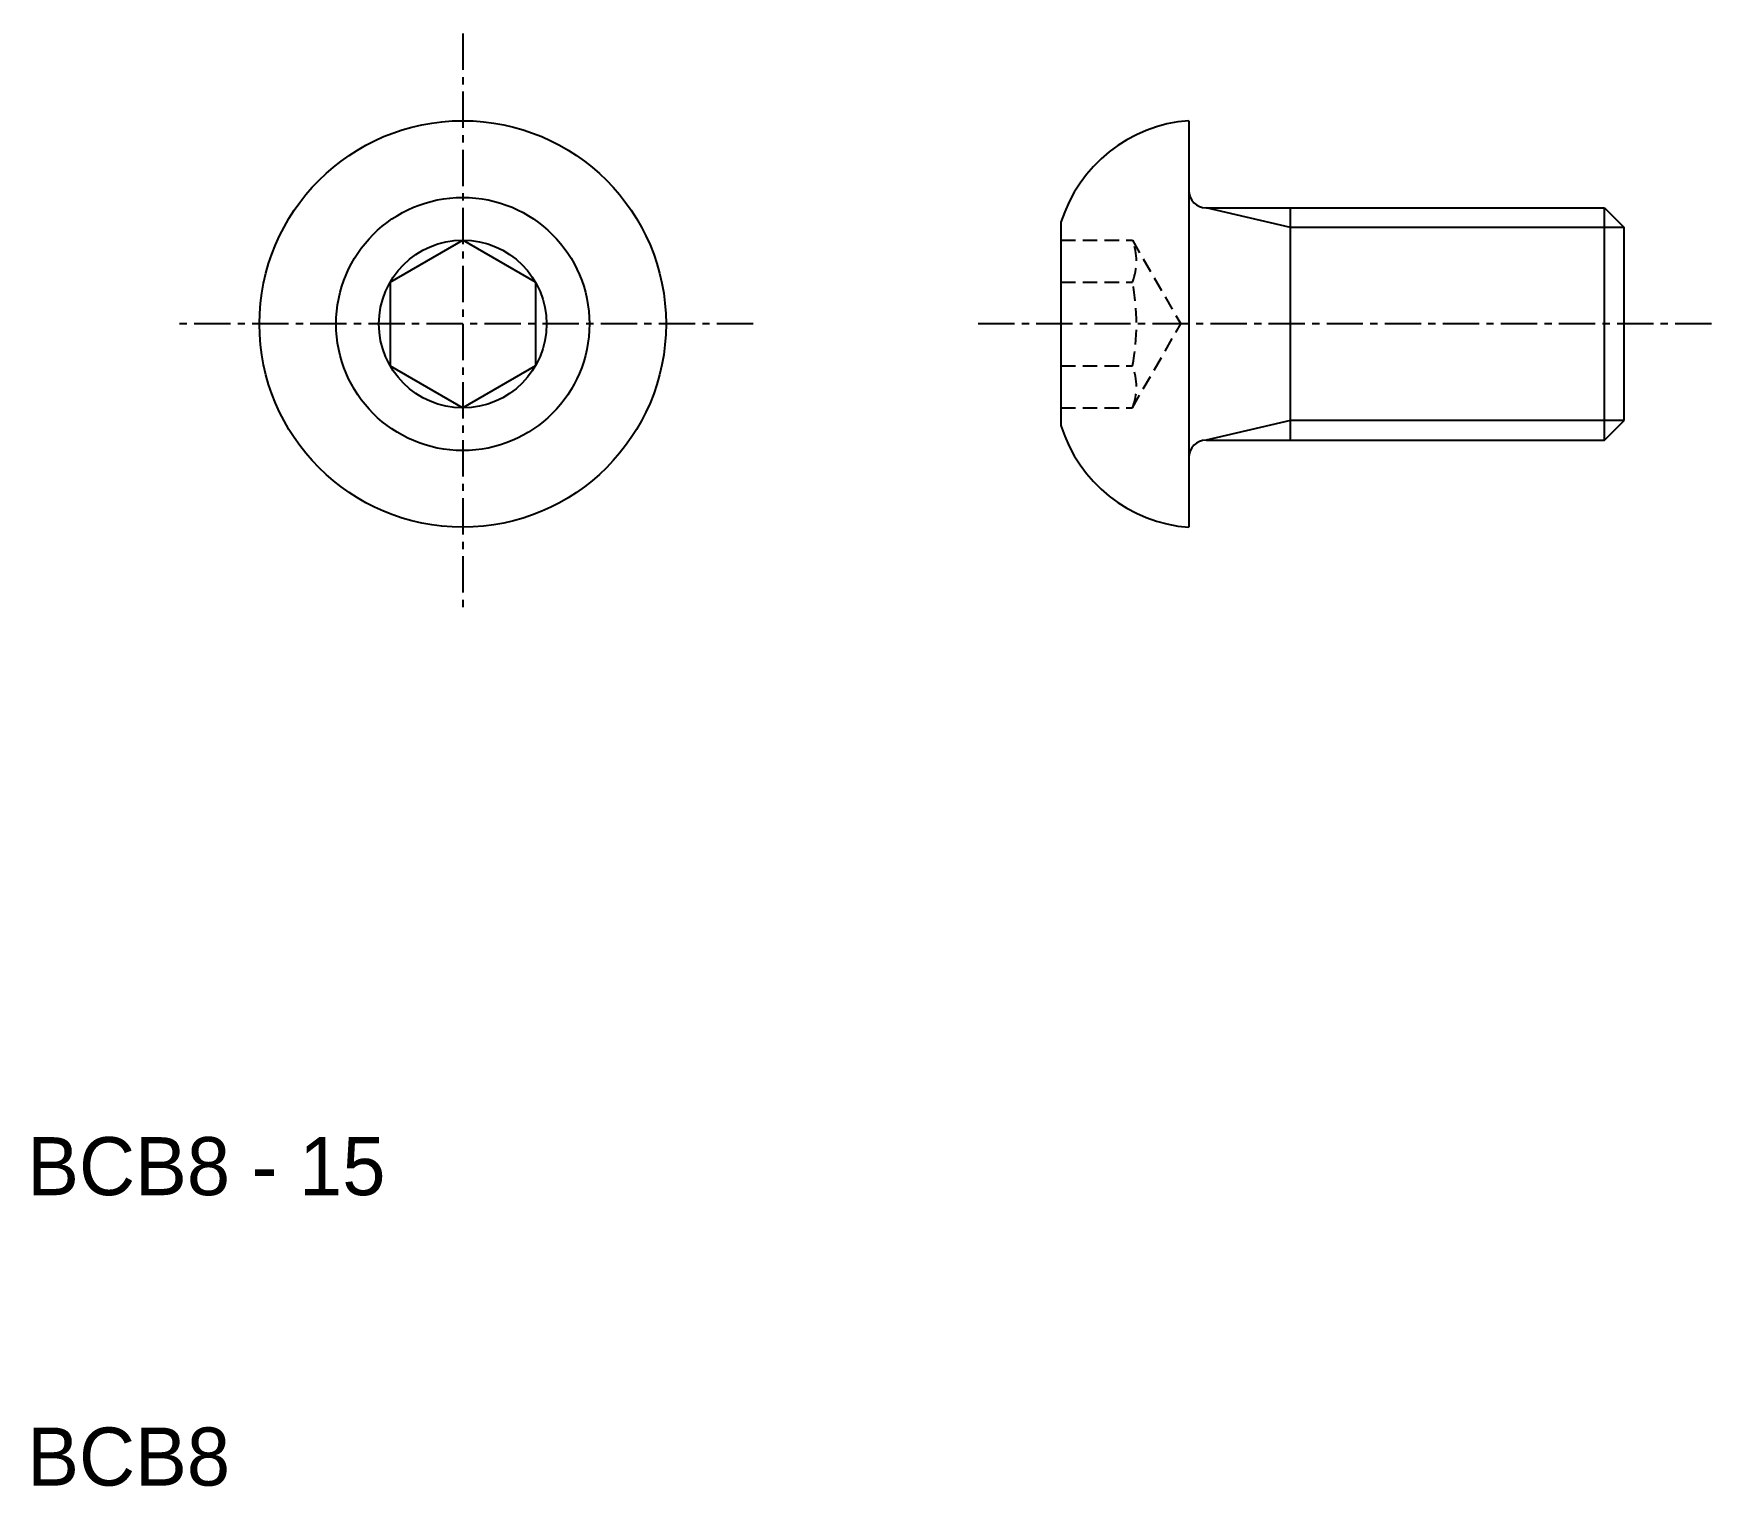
# Model space of a CAD drawing. Extents: x 10.2 to 68, y 10 to 60.
import ezdxf

# ---------------------------------------------------------------- set-up
doc = ezdxf.new("R2010")
doc.units = 0
doc.linetypes.add('CENTER', pattern=[2, 1.25, -0.25, 0.25, -0.25])
doc.linetypes.add('DASHED', pattern=[0.75, 0.5, -0.25])
doc.layers.get('0').update_dxf_attribs({"linetype": 'CONTINUOUS'})
doc.layers.add('CENTER', color=1, linetype='CENTER')

msp = doc.modelspace()

# ---------------------------------------------------------------- linework, layer by layer
at = {"color": 7, "linetype": 'CONTINUOUS'}
for p, q in [((50, 57), (50, 54.6)), ((50, 54.6), (50, 45.4)), ((50.6, 54), (64.323, 54)), ((53.5, 46), (53.5, 54)), ((64.323, 46), (64.323, 54)), ((64.323, 54), (65, 53.323)), ((45.6, 53.5), (45.6, 46.5)), ((65, 46.676), (65, 53.323)), ((22.5, 51.443), (25, 52.887)), ((27.5, 51.443), (25, 52.887)), ((22.5, 51.443), (22.5, 48.557)), ((27.5, 51.443), (27.5, 48.557)), ((22.5, 48.557), (25, 47.113)), ((27.5, 48.557), (25, 47.113)), ((64.323, 46), (65, 46.676)), ((50.6, 46), (64.323, 46)), ((50, 45.4), (50, 43))]:
    msp.add_line(p, q, dxfattribs=at)
at = {"color": 3, "linetype": 'CONTINUOUS'}
for p, q in [((53.5, 53.323), (50.6, 54)), ((65, 53.323), (53.5, 53.323)), ((53.5, 46.676), (50.6, 46)), ((65, 46.676), (53.5, 46.676))]:
    msp.add_line(p, q, dxfattribs=at)
at = {"color": 3, "linetype": 'DASHED'}
for p, q in [((45.6, 52.887), (48.06, 52.887)), ((48.06, 52.887), (49.726, 50)), ((45.6, 51.443), (48.06, 51.443)), ((48.06, 47.113), (49.726, 50)), ((45.6, 48.557), (48.06, 48.557)), ((45.6, 47.113), (48.06, 47.113))]:
    msp.add_line(p, q, dxfattribs=at)
at = {"color": 7, "linetype": 'CONTINUOUS'}
for radius in [7, 4.36, 2.887]:
    msp.add_circle((25, 50), radius, dxfattribs=at)
for centre, radius, start, end in [((50.374, 52.014), 5, 94.29065, 162.71065), ((50.6, 54.6), 0.6, 180, 270), ((50.374, 47.986), 5, 197.28935, 265.70935), ((50.6, 45.4), 0.6, 90, 180)]:
    msp.add_arc(centre, radius, start, end, dxfattribs=at)
at = {"color": 3, "linetype": 'DASHED'}
for centre, radius, start, end in [((46.272, 52.165), 1.928, 338.01264, 21.98736), ((40.7, 50), 7.5, 348.9042, 11.0958), ((46.272, 47.835), 1.928, 338.01264, 21.98736)]:
    msp.add_arc(centre, radius, start, end, dxfattribs=at)
at = {"layer": 'CENTER', "color": 1, "linetype": 'CENTER'}
for p, q in [((25, 60), (25, 40)), ((35, 50), (15, 50)), ((68, 50), (42.6, 50))]:
    msp.add_line(p, q, dxfattribs=at)

# ---------------------------------------------------------------- texts
at = {"color": 7, "linetype": 'CONTINUOUS'}
for s, p in [('BCB8 - 15', (10, 20)), ('BCB8', (10, 10))]:
    msp.add_text(s, height=2, dxfattribs=at).set_placement(p)

doc.saveas('drawing.dxf')
